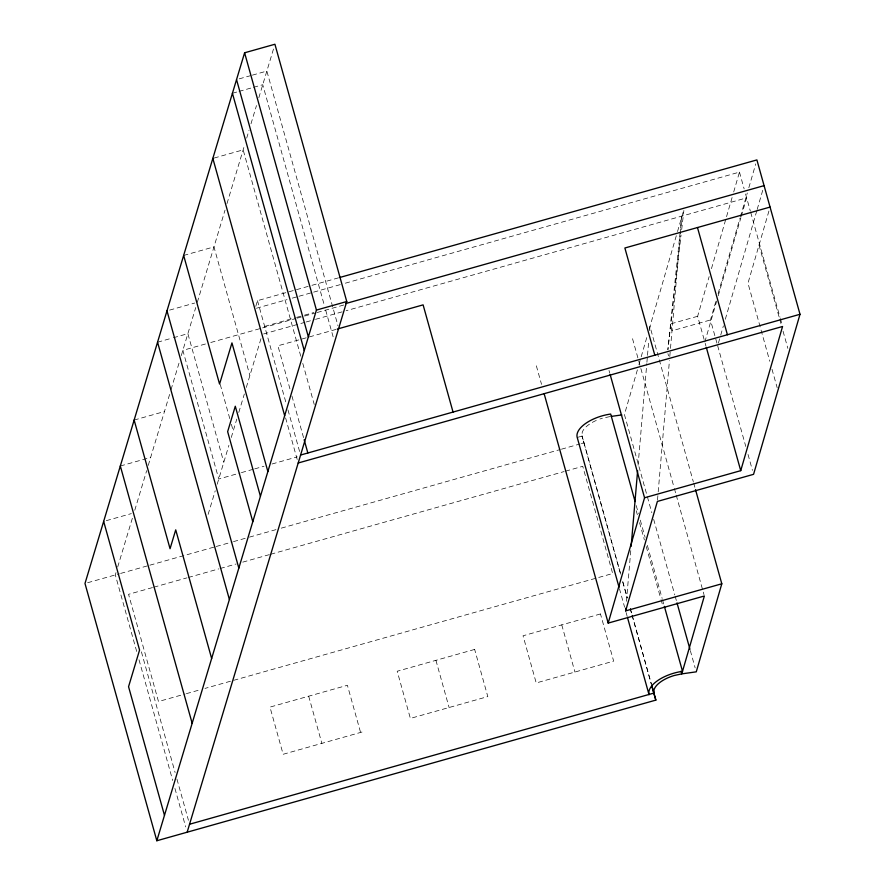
<?xml version="1.0" encoding="UTF-8"?>
<svg xmlns="http://www.w3.org/2000/svg" width="885" height="885" viewBox="0 0 885 885"><rect width="100%" height="100%" fill="white"/><g stroke="black" fill="none" stroke-linecap="round" stroke-linejoin="round"><path stroke-width="0.66" stroke-dasharray="4.42 3.32" d="M626.447 601.28L630.795 550.448M638.085 465.267L646.791 363.602M646.913 362.231L647.378 356.732M647.499 355.361L648.793 340.249M649.612 330.636L649.966 326.51L693.298 481.672M657.5 500.069L658.086 493.233M658.197 491.872L669.436 360.615M669.79 356.533L670.365 349.763M670.487 348.413L680.2 234.868M680.322 233.496L681.727 217.046L680.299 230.731M680.156 232.102L667.876 349.774L681.052 235.067M681.682 229.602L683.873 210.475M637.388 369.875L624.423 414.556L647.012 495.456M638.915 364.62L640.817 358.049M641.205 356.732L647.3 335.714M649.203 329.143L677.136 232.877M677.523 231.56L683.651 210.442M704.095 339.453L697.634 316.288L709.15 276.607M711.452 268.675L732.172 197.244M733.709 191.957L739.462 172.11L344.243 283.499M716.927 343.115L710.467 319.961L715.832 301.442M718.144 293.51L740.015 218.119M740.402 216.792L747.305 192.985M748.843 187.697L755.746 163.88M704.814 342.019L716.717 301.022M718.244 295.723L740.889 217.688M741.276 216.36L746.652 197.842L346.112 310.724M718.41 343.048L719.947 337.76M720.722 335.116L723.399 325.857M725.324 319.242L756.797 210.774M757.173 209.457L763.312 188.295M768.932 211.017L747.98 283.211L769.784 361.301M116.001 572.65L115.315 574.918L137.164 653.163M117.705 566.964L132.794 516.818M134.774 510.225L146.678 470.654M148.26 465.377L169.876 393.526M171.026 389.666L179.301 362.153M181.281 355.604L195.74 307.526M197.311 302.305L225.011 210.176M226.98 203.627L244.326 145.948M246.683 138.137L249.028 130.316M250.986 123.811L256.473 105.569M258.829 97.759L274.151 46.805M255.776 306.354L257.48 300.668L310.613 285.689M208.13 514.384L215.221 490.799M217.19 484.25L228.905 445.31M231.262 437.478L236.793 419.07M238.784 412.476L244.337 394.002M246.318 387.409L261.108 338.214M239.171 78.865L251.03 75.524M252.358 75.148L266.85 71.065L337.948 325.691M232.423 93.268L237.7 91.786M239.016 91.409L252.203 87.703M253.519 87.327L262.745 84.728L324.209 304.882M214.159 158.039L243.154 149.864L300.922 356.743M183.649 255.444L213.971 246.893L249.891 375.539M169.621 310.104L194.667 303.046M311.94 285.324L338.501 277.835M256.418 308.257L287.028 299.628M292.349 298.123L297.67 296.63M299.008 296.254L312.305 292.504M313.644 292.127L342.915 283.875M157.563 342.196L172.066 338.114M173.383 337.738L187.874 333.656L223.794 462.291M264.67 326.399L295.214 317.781M296.541 317.405L303.19 315.536M304.517 315.16L313.81 312.549M205.453 343.988L182.852 350.36L218.772 479.006L240.056 472.999M210.774 342.495L261.285 328.258M262.613 327.881L295.856 318.512M297.183 318.146L315.79 312.892M317.118 312.527L343.712 305.026M263.608 333.977L304.86 322.35M306.188 321.974L314.175 319.728M315.502 319.352L344.774 311.1M335.99 329.419L277.912 345.792L290.103 389.466M134.144 420.065L164.455 411.525M120.327 466.008L150.638 457.456M697.634 316.288L670.885 323.833L671.992 330.802L710.467 319.961M241.395 472.623L253.364 469.249M254.692 468.884L264.007 466.251M271.994 464.005L297.272 456.881M106.3 520.668L131.345 513.61M577.219 437.455L582.053 436.095L582.208 432.356A25.145 11.682 -15.6 0 1 598.747 419.446M87.637 582.728L119.298 573.801M120.626 573.425L148.514 565.57M149.842 565.194L214.9 546.853M216.228 546.487L232.158 541.996M233.485 541.62L248.099 537.505M249.426 537.129L275.976 529.639M281.286 528.146L560.116 449.558M561.444 449.193L580.04 443.949M581.368 443.573L584.023 442.832L582.053 436.095L620.573 574.022M152.463 587.585L128.557 594.322L158.492 701.517L185.053 694.028M153.791 587.209L186.989 577.85M188.328 577.474L218.872 568.867M220.199 568.491L236.129 563.999M242.767 562.13L269.328 554.641M270.655 554.264L564.154 471.55M565.482 471.174L582.75 466.318L612.674 573.513L204.977 688.419M186.381 693.663L199.667 689.913M361.976 732.05L283.145 754.274L269.969 707.104L347.407 685.278L360.582 732.448M609.942 416.592L602.408 418.218A25.145 11.682 -15.6 0 0 599.953 419.003M667.921 353.635L668.573 355.881M739.462 172.11L744.13 188.837M745.568 193.981L750.347 211.106M750.723 212.433L779.973 317.206M780.349 318.523L782.196 325.16M759.031 245.145L779.353 317.936M779.718 319.264L781.566 325.879M783.048 331.178L787.849 348.38M771.997 369.233L777.174 387.763M717.646 345.692L745.789 446.483M748.013 454.436L752.449 470.355M705.19 343.347L705.931 346.002M693.663 483L695.145 488.31M632.532 338.712L674.005 487.248M674.381 488.564L675.863 493.874M676.228 495.202L703.995 594.665M647.378 496.784L651.825 512.692M653.672 519.329L674.779 594.919M675.155 596.247L676.638 601.557M690.333 650.619L695.145 667.865M609.002 370.45L609.743 373.105M636.226 505.556L638.45 513.51M640.297 520.148L645.11 537.383M647.333 545.348L662.146 598.393M662.511 599.72L663.993 605.019M636.226 510.745L637.344 514.727M639.556 522.681L644.38 539.927M646.227 546.554L660.664 598.282M661.04 599.599L662.522 604.909M582.02 435.785L620.684 574.122M622.752 581.666L627.343 597.994M630.308 608.603L631.79 613.902M632.156 615.23L651.415 684.193M622.786 581.976L627.233 597.895M630.197 608.504L631.68 613.803M632.045 615.13L651.305 684.094M619.434 588.647L624.611 607.21M626.093 612.52L627.211 616.491M536.354 365.815L541.543 384.378M561.765 624.865L574.929 672.036M435.929 660.332L449.093 707.502M325.691 310.181L333.468 338.037M302.77 363.381L314.252 404.489M291.95 396.082L303.776 438.429M257.48 300.668L286.143 403.317M287.99 409.943L299.849 452.379M285.601 417.908L297.448 460.344M308.688 696.196L321.863 743.356M220.265 384.521L229.89 419.003M231.372 424.313L233.22 430.94M141.412 651.836L175.108 772.528M176.956 779.154L188.439 820.262M139.011 659.801L172.708 780.481M174.931 788.447L185.673 826.9M474.648 649.424L397.21 671.239L410.374 718.41L487.812 696.595L474.648 649.424M600.472 613.958L523.046 635.784L536.21 682.954L613.648 661.128L600.472 613.958"/><path stroke-width="1.33" d="M695.51 489.637L721.806 583.79L625.618 610.904L625.861 608.15M631.149 546.333L637.62 470.765M187.155 832.21L346.754 301.531L274.914 44.25L244.603 52.79L84.993 583.469L156.833 840.75L655.851 700.112L653.893 693.375L654.048 689.636A25.145 11.682 -15.6 0 1 674.248 675.498L681.771 673.872L704.371 595.992L608.183 623.095L644.557 497.768L610.119 374.432M625.618 610.904L657.378 501.441L753.566 474.327L800.007 314.286L756.896 159.919L339.84 277.459M644.557 497.768L740.734 470.665L782.572 326.488L298.19 462.999M721.806 583.79L696.263 671.837L681.771 673.872L681.03 671.217M156.833 840.75L316.432 310.082L244.603 52.79M316.432 310.082L346.754 301.531M345.692 303.555L764.087 185.64M337.307 329.054L423.107 304.871L453.043 412.067M770.072 207.079L624.876 247.999L654.811 355.206M300.59 455.034L800.007 314.286M189.545 824.245L653.86 693.088M611.258 416.404L621.79 414.932M697.48 227.545L727.404 334.74M706.296 347.329L740.734 470.665M677.003 602.873L689.957 649.291M635.109 501.574L610.672 414.047A30.167 14.027 -15.6 0 0 577.219 437.455L619.058 587.319M664.369 606.347L682.512 671.328A30.167 14.027 -15.6 0 0 649.059 694.747L627.576 617.818M651.637 685.112L655.851 700.112M651.67 685.421L653.893 693.375M544.131 393.67L608.183 623.095M236.538 79.606L308.367 336.897M232.423 93.268L304.263 350.56M304.152 439.756L307.847 452.987M212.843 158.404L284.671 415.684M267.878 471.539L231.958 342.904L219.568 384.079L183.649 255.444M260.433 496.286L235.288 406.237L227.644 431.648L252.789 521.696M166.988 310.845L238.828 568.126M157.563 342.196L229.392 599.477M211.648 658.506L175.728 529.861L170.053 548.711L134.144 420.065M120.327 466.008L192.156 723.288M103.667 521.409L139.576 650.055L128.557 686.694L164.477 815.339"/></g></svg>
